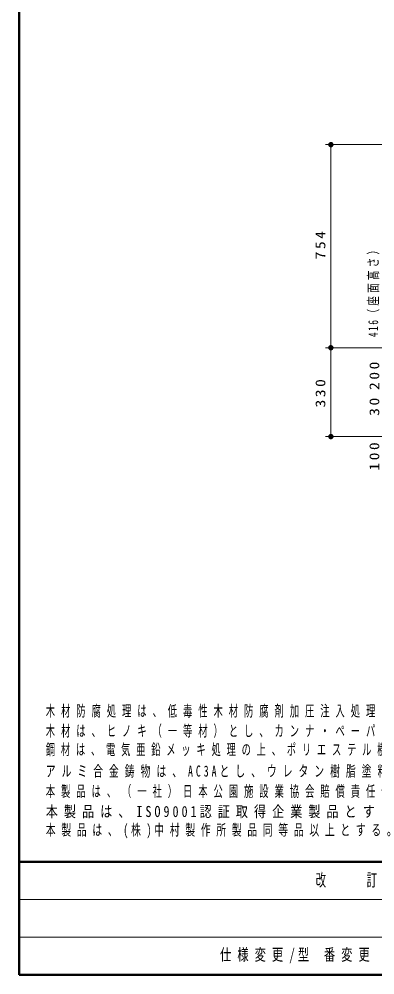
# Model space of a CAD drawing. Units: millimetres on the paper, scale 1:20. Extents: x -385 to 0, y 0 to 267.
# Drawn here: x -385 to -319, y 0 to 177.4 of the extents above; entities that cross this region are included whole.
import ezdxf

# ---------------------------------------------------------------- set-up
doc = ezdxf.new("R2010")
doc.units = ezdxf.units.MM
doc.layers.add('1_20', color=7, linetype='Continuous', lineweight=25)
doc.layers.add('LY_3', color=7, linetype='Continuous', lineweight=13)
doc.layers.add('CLASS1', color=7, linetype='Continuous')
doc.layers.add('LY_4', color=7, linetype='Continuous')
doc.styles.add('ＭＳ ゴシック', font='')
doc.styles.get('ＭＳ ゴシック').set_extended_font_data('MS Gothic')

# ---------------------------------------------------------------- blocks, each defined once
blk = doc.blocks.new('filled_dot')
at = {"color": 0, "linetype": 'Continuous', "lineweight": -2, "const_width": 1.25}
blk.add_lwpolyline([(-0.625, 0, 1), (0.625, 0, 1)], format="xyb", close=True, dxfattribs=at)

msp = doc.modelspace()

# ---------------------------------------------------------------- linework, layer by layer
at = {"layer": '1_20', "lineweight": 13}
for p, q in [((-304.425, 154.141), (-328.175, 154.141)), ((-327.175, 116.44), (-327.175, 154.141)), ((-301.925, 116.44), (-328.175, 116.44)), ((-301.014, 116.44), (-328.175, 116.44)), ((-300.975, 116.44), (-327.225, 116.44)), ((-327.175, 99.94), (-327.175, 116.44)), ((-327.175, 99.94), (-327.175, 116.44)), ((-298.175, 99.94), (-328.175, 99.94)), ((-297.225, 99.94), (-327.225, 99.94))]:
    msp.add_line(p, q, dxfattribs=at)
at = {"layer": 'LY_3', "lineweight": 50}
for p, q in [((-385, 267), (-385, 0)), ((-385, 21), (0, 21)), ((-385, 0), (0, 0))]:
    msp.add_line(p, q, dxfattribs=at)
at = {"layer": 'LY_3'}
for p, q in [((-385, 14), (-243.5, 14)), ((-385, 7), (-243.5, 7))]:
    msp.add_line(p, q, dxfattribs=at)

# ---------------------------------------------------------------- block references
at = {"layer": '1_20', "lineweight": 13}
for p, xscale, yscale, rotation in [((-327.175, 154.141), 0.4, 0.4, 270), ((-327.175, 116.44), 0.4, 0.4, 270), ((-327.175, 116.44), 0.4, 0.4, 90), ((-327.175, 116.44), 0.02, 0.02, 270), ((-327.175, 99.94), 0.4, 0.4, 90), ((-327.175, 99.94), 0.02, 0.02, 90)]:
    msp.add_blockref('filled_dot', p, dxfattribs=dict(at, xscale=xscale, yscale=yscale, rotation=rotation))

# ---------------------------------------------------------------- texts
at = {"layer": '1_20', "attachment_point": 8, "rotation": 90, "style": 'ＭＳ ゴシック'}
for s, insert, char_height in [('\\T1.33;\\W1.15;754', (-328.175, 135.707), 1.833), ('\\T1.32;\\W0.7;416（座面高さ）', (-318.175, 127.251), 1.833), ('\\T1.33;\\W1.15;200', (-318.175, 111.461), 1.833), ('\\T1.33;\\W1.15;330', (-328.175, 108.211), 1.833), ('\\T1.33;\\W1.15;330', (-328.175, 108.211), 0.09164), ('\\T1.34;\\W1.15;30', (-318.175, 105.712), 1.833), ('\\T1.33;\\W1.15;100', (-318.175, 96.489), 1.833)]:
    msp.add_mtext(s, dxfattribs=dict(at, insert=insert, char_height=char_height))
at = {"layer": 'CLASS1', "char_height": 2.053, "attachment_point": 7, "style": 'ＭＳ ゴシック'}
for s, insert in [('\\T1.64;\\W0.6;木材防腐処理は、低毒性木材防腐剤加圧注入処理とする。', (-380.055, 47.749)), ('\\T1.64;\\W0.6;木材は、ヒノキ（一等材）とし、カンナ・ペーパーがけの上、木材保護着色塗料（メイプル）塗装仕上げとする。', (-380.055, 44.016)), ('\\T1.62;\\W0.6;鋼材は、電気亜鉛メッキ処理の上、ポリエステル樹脂粉体塗装(ダークグレー）仕上げとする。', (-380.055, 40.282)), ('\\T1.61;\\W0.65;アルミ合金鋳物は、AC3Aとし、ウレタン樹脂塗料塗装（ダークグレー）仕上げとする。', (-380.055, 36.549)), ('\\T1.64;\\W0.6;本製品は、（一社）日本公園施設業協会賠償責任保険加入製品とする。', (-380.055, 32.816)), ('\\T1.5;\\W0.8;本製品は、ISO9001認証取得企業製品とする。', (-380.055, 29.082)), ('\\T1.58;\\W0.65;本製品は、(株)中村製作所製品同等品以上とする。', (-380.055, 25.349))]:
    msp.add_mtext(s, dxfattribs=dict(at, insert=insert))
at = {"layer": 'LY_3', "color": 4, "insert": (-314.25, 17.5), "char_height": 2.346, "attachment_point": 5, "style": 'ＭＳ ゴシック'}
msp.add_mtext('\\T1.64;\\W0.6;改\u3000\u3000訂\u3000\u3000事\u3000\u3000項', dxfattribs=at)
at = {"layer": 'LY_4', "insert": (-347.75, 3.5), "char_height": 2.199, "attachment_point": 4, "style": 'ＭＳ ゴシック'}
msp.add_mtext('\\T1.53;\\W0.7;仕様変更/型\\~番変更', dxfattribs=at)

doc.saveas('drawing.dxf')
